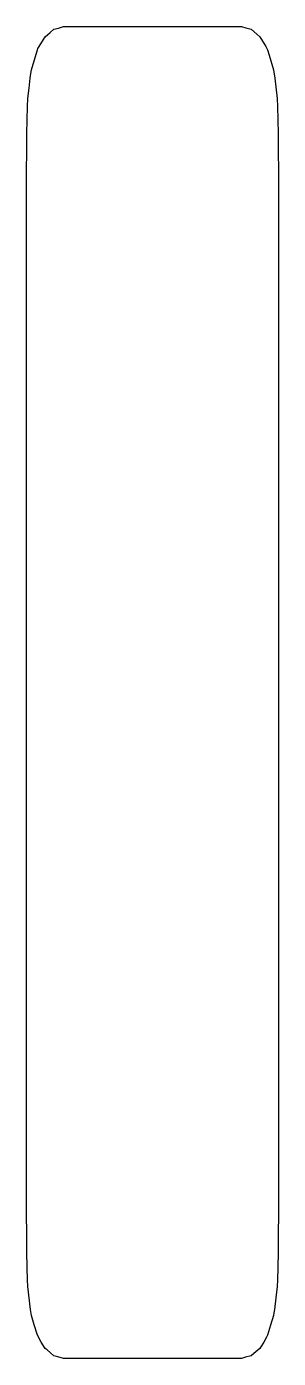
# Model space of a CAD drawing. Header units: metres. Extents: x 2.4 to 16, y -8.6 to 63.4.
import ezdxf

# ---------------------------------------------------------------- set-up
doc = ezdxf.new("R2010")
doc.units = ezdxf.units.M

msp = doc.modelspace()

# ---------------------------------------------------------------- linework, layer by layer
for p, q in [((4.123, 63.277), (4.4, 63.353)), ((4.4, 63.353), (8.495, 63.353)), ((8.495, 63.353), (14, 63.353)), ((14, 63.353), (14.239, 63.288)), ((3.074, 62.284), (3.313, 62.661)), ((3.313, 62.661), (3.4, 62.799)), ((3.313, 62.661), (3.313, 62.661)), ((3.4, 62.799), (3.683, 63.041)), ((3.683, 63.041), (3.882, 63.212)), ((3.882, 63.212), (4.123, 63.277)), ((14.239, 63.288), (14.518, 63.212)), ((14.518, 63.212), (14.828, 62.947)), ((14.828, 62.947), (15, 62.799)), ((15, 62.799), (15.326, 62.284)), ((2.807, 61.499), (2.986, 62.106)), ((2.986, 62.106), (3.013, 62.162)), ((3.013, 62.162), (3.074, 62.284)), ((15.326, 62.284), (15.414, 62.106)), ((15.414, 62.106), (15.5, 61.816)), ((2.668, 61.026), (2.807, 61.499)), ((15.5, 61.816), (15.732, 61.026)), ((2.533, 60.027), (2.595, 60.566)), ((2.595, 60.566), (2.636, 60.823)), ((2.636, 60.823), (2.668, 61.026)), ((15.732, 61.026), (15.805, 60.566)), ((15.805, 60.566), (15.932, 59.462)), ((2.468, 59.462), (2.533, 60.027)), ((2.436, 58.319), (2.452, 59.032)), ((2.452, 59.032), (2.468, 59.462)), ((15.932, 59.462), (15.948, 59.032)), ((15.948, 59.032), (15.964, 58.319)), ((2.418, 57.553), (2.436, 58.319)), ((15.964, 58.319), (15.982, 57.553)), ((2.408, 56.168), (2.418, 57.553)), ((15.982, 57.553), (15.992, 56.168)), ((2.406, 56), (2.408, 56.168)), ((15.992, 56.168), (15.994, 56)), ((2.406, 54.94), (2.406, 56)), ((15.994, 56), (15.994, 54.94)), ((2.406, 53.88), (2.406, 54.94)), ((15.994, 54.94), (15.994, 53.88)), ((2.406, 1.917), (2.406, 53.88)), ((15.994, 53.88), (15.994, 52.82)), ((15.994, 52.82), (15.994, 0.857)), ((2.406, 0.857), (2.406, 1.917)), ((2.406, -0.202), (2.406, 0.857)), ((15.994, 0.857), (15.994, -0.202)), ((2.406, -1.262), (2.406, -0.202)), ((15.994, -0.202), (15.994, -1.262)), ((2.408, -1.436), (2.406, -1.262)), ((2.419, -2.846), (2.408, -1.436)), ((15.992, -1.436), (15.981, -2.846)), ((15.994, -1.262), (15.992, -1.436)), ((2.439, -3.702), (2.419, -2.846)), ((15.981, -2.846), (15.961, -3.702)), ((2.454, -4.366), (2.439, -3.702)), ((15.961, -3.702), (15.946, -4.366)), ((2.468, -4.729), (2.454, -4.366)), ((2.613, -5.962), (2.468, -4.729)), ((15.932, -4.729), (15.86, -5.343)), ((15.946, -4.366), (15.932, -4.729)), ((15.86, -5.343), (15.787, -5.962)), ((2.668, -6.296), (2.613, -5.962)), ((2.818, -6.795), (2.668, -6.296)), ((15.732, -6.296), (15.574, -6.821)), ((15.755, -6.154), (15.732, -6.296)), ((15.787, -5.962), (15.755, -6.154)), ((2.986, -7.35), (2.818, -6.795)), ((15.574, -6.821), (15.414, -7.35)), ((3.187, -7.742), (2.986, -7.35)), ((3.4, -8.072), (3.187, -7.742)), ((15.213, -7.742), (15.055, -7.987)), ((15.354, -7.467), (15.213, -7.742)), ((15.414, -7.35), (15.354, -7.467)), ((3.505, -8.159), (3.4, -8.072)), ((3.882, -8.474), (3.505, -8.159)), ((4.094, -8.53), (3.882, -8.474)), ((4.4, -8.612), (4.094, -8.53)), ((8.734, -8.612), (4.4, -8.612)), ((14, -8.612), (8.734, -8.612)), ((14.219, -8.553), (14, -8.612)), ((14.518, -8.474), (14.219, -8.553)), ((14.672, -8.346), (14.518, -8.474)), ((15, -8.072), (14.672, -8.346)), ((15.055, -7.987), (15, -8.072))]:
    msp.add_line(p, q)

doc.saveas('drawing.dxf')
